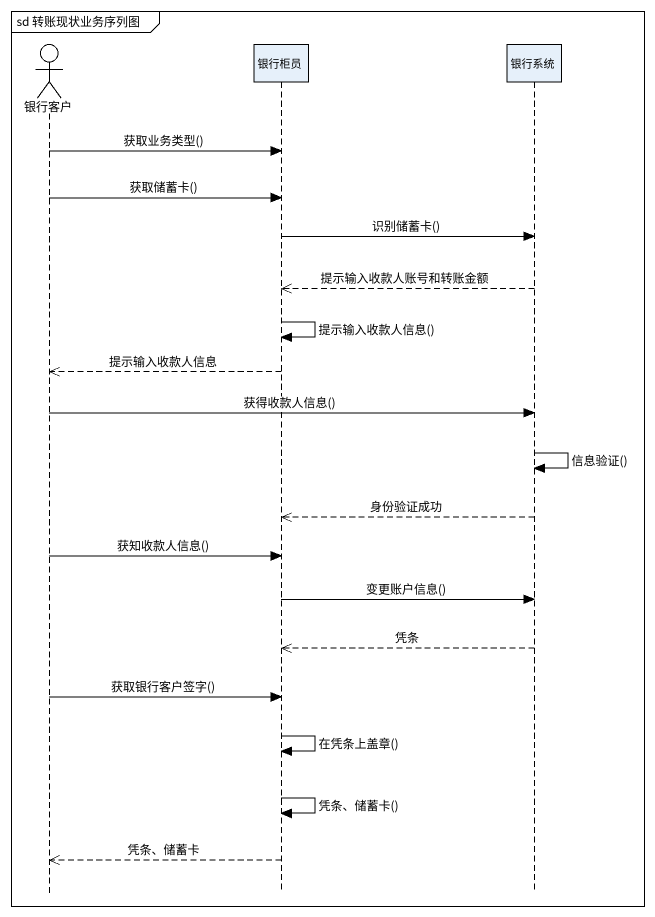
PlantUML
@startuml
mainframe sd 转账现状业务序列图
hide footbox
actor 银行客户
participant 银行柜员
participant 银行系统

银行客户 -> 银行柜员 : 获取业务类型()
银行客户 -> 银行柜员 : 获取储蓄卡()
银行柜员 -> 银行系统 : 识别储蓄卡()
银行系统 -->> 银行柜员 : 提示输入收款人账号和转账金额
银行柜员 -> 银行柜员 : 提示输入收款人信息()
银行柜员 -->> 银行客户 : 提示输入收款人信息
银行客户 -> 银行系统 : 获得收款人信息()
银行系统 -> 银行系统 : 信息验证()
银行系统 -->> 银行柜员 : 身份验证成功
银行客户 -> 银行柜员 : 获知收款人信息()
银行柜员 -> 银行系统 : 变更账户信息()
银行系统 -->> 银行柜员 : 凭条
银行客户 -> 银行柜员 : 获取银行客户签字()
银行柜员 -> 银行柜员 : 在凭条上盖章()
银行柜员 -> 银行柜员 : 凭条、储蓄卡()
银行柜员 -->> 银行客户 : 凭条、储蓄卡
@enduml
